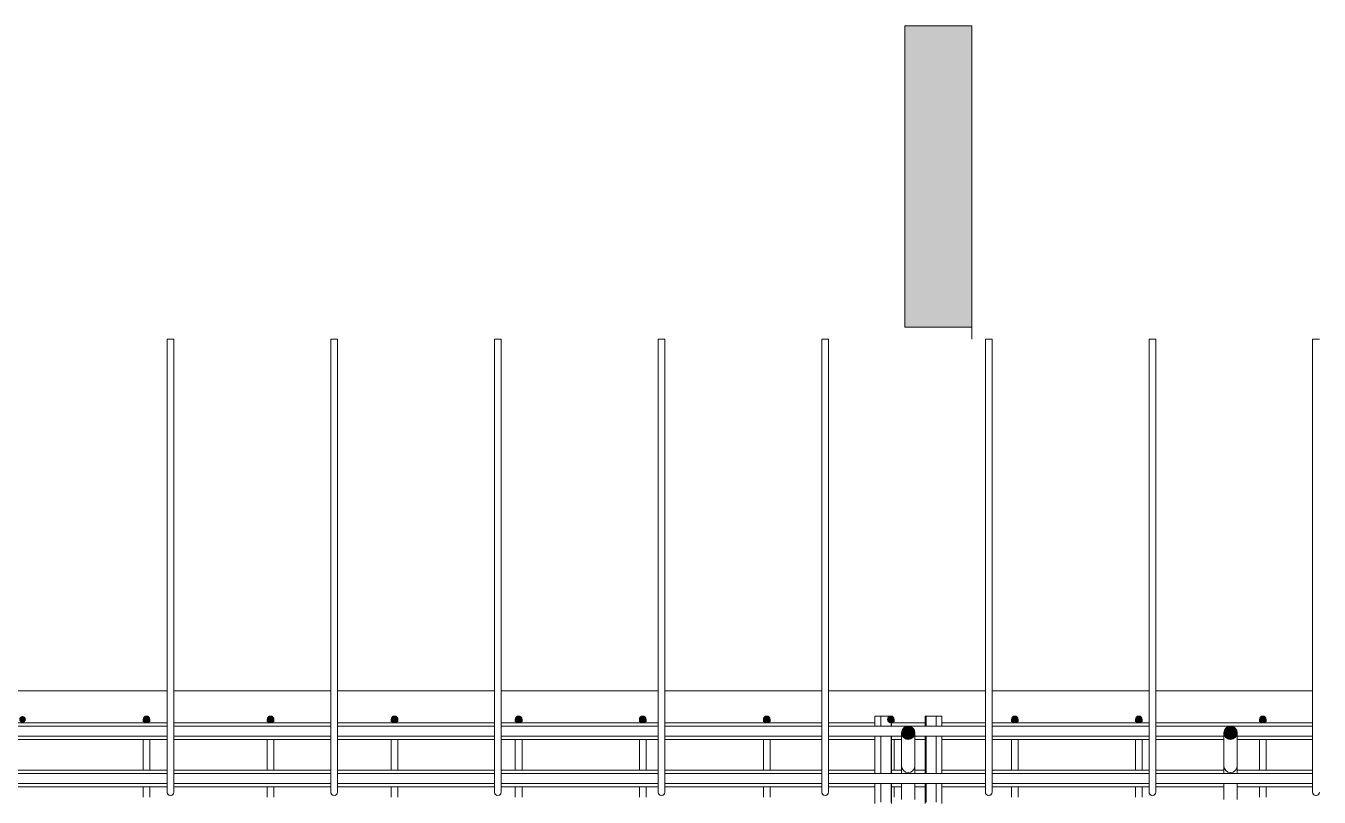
# Model space of a CAD drawing. Header units: millimetres. Extents: x 61914 to 85282, y 2378 to 28606.
# Drawn here: x 64829 to 66374, y 26974 to 27895 of the extents above; entities that cross this region are included whole.
import ezdxf

# ---------------------------------------------------------------- set-up
doc = ezdxf.new("R2010")
doc.units = ezdxf.units.MM
for name, color, linetype, lineweight in [('A-FLOR', 192, 'Continuous', 18), ('G-ANNO-SYMB', 111, 'Continuous', 9), ('S-RBAR', 171, 'Continuous', 18)]:
    doc.layers.add(name, color=color, linetype=linetype, lineweight=lineweight)

# ---------------------------------------------------------------- blocks, each defined once
blk = doc.blocks.new('Detail View - M_Section Tail - Filled Horizontal-14034-Elevation Top1')
at = {"layer": 'G-ANNO-SYMB'}
blk.add_hatch(color=256, dxfattribs=at).paths.add_polyline_path([(68881.6, 25830.5), (68881.6, 25750.5), (69241.6, 25750.5), (69241.6, 25830.5)])
for p, q in [((68881.6, 25830.5), (69241.6, 25830.5)), ((68881.6, 25750.5), (68881.6, 25830.5)), ((69241.6, 25830.5), (69241.6, 25750.5)), ((69241.6, 25750.5), (68881.6, 25750.5))]:
    blk.add_line(p, q, dxfattribs=at)

msp = doc.modelspace()

# ---------------------------------------------------------------- hatches: boundary and pattern name
at = {"layer": 'S-RBAR'}
h = msp.add_hatch(color=256, dxfattribs=at)
edge = h.paths.add_edge_path()
edge.add_arc((64824.86077, 27066.39395), 4, 0, 360)
h = msp.add_hatch(color=256, dxfattribs=at)
edge = h.paths.add_edge_path()
edge.add_arc((64973.04259, 27066.39395), 4, 0, 360)
for points in [[(64973.04259, 27062.39395), (64977.04259, 27066.39395), (64973.04259, 27070.39395), (64969.04259, 27066.39395)], [(65121.2244, 27062.39395), (65125.2244, 27066.39395), (65121.2244, 27070.39395), (65117.2244, 27066.39395)], [(65269.40622, 27062.39395), (65273.40622, 27066.39395), (65269.40622, 27070.39395), (65265.40622, 27066.39395)], [(65417.58804, 27062.39395), (65421.58804, 27066.39395), (65417.58804, 27070.39395), (65413.58804, 27066.39395)], [(65565.76986, 27062.39395), (65569.76986, 27066.39395), (65565.76986, 27070.39395), (65561.76986, 27066.39395), (65562.71495, 27065.44885)], [(65713.95168, 27062.39395), (65717.95168, 27066.39395), (65713.95168, 27070.39395), (65709.95168, 27066.39395)], [(65862.13349, 27062.39395), (65866.13349, 27066.39395), (65862.13349, 27070.39395), (65858.13349, 27066.39395)], [(66010.31531, 27062.39395), (66014.31531, 27066.39395), (66010.31531, 27070.39395), (66006.31531, 27066.39395)], [(66158.49713, 27062.39395), (66162.49713, 27066.39395), (66158.49713, 27070.39395), (66154.49713, 27066.39395)], [(66306.67895, 27062.39395), (66310.67895, 27066.39395), (66306.67895, 27070.39395), (66302.67895, 27066.39395)], [(65880.57045, 27042.78549), (65889.51472, 27045.69167), (65889.51472, 27055.09623), (65880.57045, 27058.0024), (65875.04259, 27050.39395)], [(65880.57045, 27042.78549), (65889.51472, 27045.69167), (65889.51472, 27055.09623), (65880.57045, 27058.0024), (65875.04259, 27050.39395)], [(66265.57045, 27042.78549), (66274.51472, 27045.69167), (66274.51472, 27055.09623), (66265.57045, 27058.0024), (66260.04259, 27050.39395)]]:
    msp.add_hatch(color=256, dxfattribs=at).paths.add_polyline_path(points)
h = msp.add_hatch(color=256, dxfattribs=at)
edge = h.paths.add_edge_path()
edge.add_arc((65121.2244, 27066.39395), 4, 0, 360)
h = msp.add_hatch(color=256, dxfattribs=at)
edge = h.paths.add_edge_path()
edge.add_arc((65269.40622, 27066.39395), 4, 0, 360)
h = msp.add_hatch(color=256, dxfattribs=at)
edge = h.paths.add_edge_path()
edge.add_arc((65417.58804, 27066.39395), 4, 0, 360)
h = msp.add_hatch(color=256, dxfattribs=at)
edge = h.paths.add_edge_path()
edge.add_arc((65565.76986, 27066.39395), 4, 0, 360)
h = msp.add_hatch(color=256, dxfattribs=at)
edge = h.paths.add_edge_path()
edge.add_arc((65713.95168, 27066.39395), 4, 0, 360)
h = msp.add_hatch(color=256, dxfattribs=at)
edge = h.paths.add_edge_path()
edge.add_arc((65862.13349, 27066.39395), 4, 0, 360)
h = msp.add_hatch(color=256, dxfattribs=at)
edge = h.paths.add_edge_path()
edge.add_arc((66010.31531, 27066.39395), 4, 0, 360)
h = msp.add_hatch(color=256, dxfattribs=at)
edge = h.paths.add_edge_path()
edge.add_arc((66158.49713, 27066.39395), 4, 0, 360)
h = msp.add_hatch(color=256, dxfattribs=at)
edge = h.paths.add_edge_path()
edge.add_arc((66306.67895, 27066.39395), 4, 0, 360)
h = msp.add_hatch(color=256, dxfattribs=at)
edge = h.paths.add_edge_path()
edge.add_arc((65883.04259, 27050.39395), 8, 0, 360)
h = msp.add_hatch(color=256, dxfattribs=at)
edge = h.paths.add_edge_path()
edge.add_arc((65883.04259, 27050.39395), 8, 0, 360)
h = msp.add_hatch(color=256, dxfattribs=at)
edge = h.paths.add_edge_path()
edge.add_arc((66268.04259, 27050.39395), 8, 0, 360)

# ---------------------------------------------------------------- linework, layer by layer
at = {"layer": 'A-FLOR'}
for p, q in [((64997.69628, 27100.39395), (64810.20017, 27100.39395)), ((65193.1924, 27100.39395), (65005.69628, 27100.39395)), ((65388.68851, 27100.39395), (65201.1924, 27100.39395)), ((65584.18462, 27100.39395), (65396.68851, 27100.39395)), ((65779.68074, 27100.39395), (65592.18462, 27100.39395)), ((65975.17685, 27100.39395), (65787.68074, 27100.39395)), ((66170.67296, 27100.39395), (65983.17685, 27100.39395)), ((66366.16907, 27100.39395), (66178.67296, 27100.39395))]:
    msp.add_line(p, q, dxfattribs=at)
at = {"layer": 'G-ANNO-SYMB'}
msp.add_line((65959.13859, 27520.66606), (65959.13859, 27534.6932), dxfattribs=at)
at = {"layer": 'S-RBAR'}
for p, q in [((64997.69628, 27520.39395), (64997.69628, 26999.39395)), ((64997.69628, 27520.39395), (65005.69628, 27520.39395)), ((65005.69628, 27520.39395), (65005.69628, 26999.39395)), ((65193.1924, 27520.39395), (65193.1924, 26999.39395)), ((65193.1924, 27520.39395), (65201.1924, 27520.39395)), ((65201.1924, 27520.39395), (65201.1924, 26999.39395)), ((65388.68851, 27520.39395), (65388.68851, 26999.39395)), ((65388.68851, 27520.39395), (65396.68851, 27520.39395)), ((65396.68851, 27520.39395), (65396.68851, 26999.39395)), ((65584.18462, 27520.39395), (65584.18462, 26999.39395)), ((65584.18462, 27520.39395), (65592.18462, 27520.39395)), ((65592.18462, 27520.39395), (65592.18462, 26999.39395)), ((65779.68074, 27520.39395), (65779.68074, 26999.39395)), ((65779.68074, 27520.39395), (65787.68074, 27520.39395)), ((65787.68074, 27520.39395), (65787.68074, 26999.39395)), ((65975.17685, 27520.39395), (65975.17685, 26999.39395)), ((65975.17685, 27520.39395), (65983.17685, 27520.39395)), ((65983.17685, 27520.39395), (65983.17685, 26999.39395)), ((66170.67296, 27520.39395), (66170.67296, 26999.39395)), ((66170.67296, 27520.39395), (66178.67296, 27520.39395)), ((66178.67296, 27520.39395), (66178.67296, 26999.39395)), ((66366.16907, 27520.39395), (66366.16907, 26999.39395)), ((66366.16907, 27520.39395), (66374.16907, 27520.39395)), ((64973.04259, 27070.39395), (64969.04259, 27066.39395)), ((64977.04259, 27066.39395), (64973.04259, 27070.39395)), ((65121.2244, 27070.39395), (65117.2244, 27066.39395)), ((65125.2244, 27066.39395), (65121.2244, 27070.39395)), ((65269.40622, 27070.39395), (65265.40622, 27066.39395)), ((65273.40622, 27066.39395), (65269.40622, 27070.39395)), ((65417.58804, 27070.39395), (65413.58804, 27066.39395)), ((65421.58804, 27066.39395), (65417.58804, 27070.39395)), ((65565.76986, 27070.39395), (65561.76986, 27066.39395)), ((65569.76986, 27066.39395), (65565.76986, 27070.39395)), ((65713.95168, 27070.39395), (65709.95168, 27066.39395)), ((65717.95168, 27066.39395), (65713.95168, 27070.39395)), ((65843.04259, 27070.39395), (65843.04259, 27058.39395)), ((65843.04259, 27070.39395), (65850.44756, 27070.39395)), ((65850.44756, 27070.39395), (65850.44756, 27058.39395)), ((65850.44756, 27070.39395), (65862.44756, 27070.39395)), ((65862.13349, 27070.39395), (65858.13349, 27066.39395)), ((65866.13349, 27066.39395), (65862.13349, 27070.39395)), ((65862.44756, 27070.39395), (65863.04259, 27070.39395)), ((65862.44756, 27070.39395), (65862.44756, 27058.39395)), ((65863.04259, 27070.39395), (65863.04259, 27058.39395)), ((65903.04259, 27070.39395), (65903.04259, 27058.39395)), ((65903.04259, 27070.39395), (65904.29414, 27070.39395)), ((65904.29414, 27070.39395), (65904.29414, 27058.39395)), ((65904.29414, 27070.39395), (65916.29414, 27070.39395)), ((65916.29414, 27070.39395), (65923.04259, 27070.39395)), ((65916.29414, 27070.39395), (65916.29414, 27058.39395)), ((65923.04259, 27070.39395), (65923.04259, 27058.39395)), ((66010.31531, 27070.39395), (66006.31531, 27066.39395)), ((66014.31531, 27066.39395), (66010.31531, 27070.39395)), ((66158.49713, 27070.39395), (66154.49713, 27066.39395)), ((66162.49713, 27066.39395), (66158.49713, 27070.39395)), ((66306.67895, 27070.39395), (66302.67895, 27066.39395)), ((66310.67895, 27066.39395), (66306.67895, 27070.39395)), ((64810.20017, 27062.39395), (64997.69628, 27062.39395)), ((64997.69628, 27058.39395), (64810.20017, 27058.39395)), ((64969.04259, 27066.39395), (64969.04259, 27063.58601)), ((64969.04259, 27066.39395), (64973.04259, 27062.39395)), ((64973.04259, 27062.39395), (64977.04259, 27066.39395)), ((64977.04259, 27066.39395), (64977.04259, 27063.58601)), ((65005.69628, 27062.39395), (65193.1924, 27062.39395)), ((65193.1924, 27058.39395), (65005.69628, 27058.39395)), ((65117.2244, 27066.39395), (65117.2244, 27063.58601)), ((65117.2244, 27066.39395), (65121.2244, 27062.39395)), ((65121.2244, 27062.39395), (65125.2244, 27066.39395)), ((65125.2244, 27066.39395), (65125.2244, 27063.58601)), ((65201.1924, 27062.39395), (65388.68851, 27062.39395)), ((65388.68851, 27058.39395), (65201.1924, 27058.39395)), ((65265.40622, 27066.39395), (65265.40622, 27063.58601)), ((65265.40622, 27066.39395), (65269.40622, 27062.39395)), ((65269.40622, 27062.39395), (65273.40622, 27066.39395)), ((65273.40622, 27066.39395), (65273.40622, 27063.58601)), ((65396.68851, 27062.39395), (65584.18462, 27062.39395)), ((65584.18462, 27058.39395), (65396.68851, 27058.39395)), ((65413.58804, 27066.39395), (65413.58804, 27063.58601)), ((65413.58804, 27066.39395), (65417.58804, 27062.39395)), ((65417.58804, 27062.39395), (65421.58804, 27066.39395)), ((65421.58804, 27066.39395), (65421.58804, 27063.58601)), ((65561.76986, 27066.39395), (65561.76986, 27063.58601)), ((65561.76986, 27066.39395), (65562.71495, 27065.44885)), ((65562.71495, 27065.44885), (65565.76986, 27062.39395)), ((65565.76986, 27062.39395), (65569.76986, 27066.39395)), ((65569.76986, 27066.39395), (65569.76986, 27063.58601)), ((65592.18462, 27062.39395), (65779.68074, 27062.39395)), ((65779.68074, 27058.39395), (65592.18462, 27058.39395)), ((65709.95168, 27066.39395), (65709.95168, 27063.58601)), ((65709.95168, 27066.39395), (65713.95168, 27062.39395)), ((65713.95168, 27062.39395), (65717.95168, 27066.39395)), ((65717.95168, 27066.39395), (65717.95168, 27063.58601)), ((65787.68074, 27062.39395), (65843.04259, 27062.39395)), ((65975.17685, 27058.39395), (65787.68074, 27058.39395)), ((65858.13349, 27066.39395), (65862.13349, 27062.39395)), ((65862.13349, 27062.39395), (65866.13349, 27066.39395)), ((65863.04259, 27062.39395), (65903.04259, 27062.39395)), ((65866.13349, 27066.39395), (65866.13349, 27063.58601)), ((65880.57045, 27058.0024), (65875.04259, 27050.39395)), ((65880.57045, 27058.0024), (65875.04259, 27050.39395)), ((65889.51472, 27055.09623), (65880.57045, 27058.0024)), ((65889.51472, 27055.09623), (65880.57045, 27058.0024)), ((65889.51472, 27045.69167), (65889.51472, 27055.09623)), ((65889.51472, 27045.69167), (65889.51472, 27055.09623)), ((65923.04259, 27062.39395), (65975.17685, 27062.39395)), ((65983.17685, 27062.39395), (66170.67296, 27062.39395)), ((66170.67296, 27058.39395), (65983.17685, 27058.39395)), ((66006.31531, 27066.39395), (66006.31531, 27063.58601)), ((66006.31531, 27066.39395), (66010.31531, 27062.39395)), ((66010.31531, 27062.39395), (66014.31531, 27066.39395)), ((66014.31531, 27066.39395), (66014.31531, 27063.58601)), ((66154.49713, 27066.39395), (66154.49713, 27063.58601)), ((66154.49713, 27066.39395), (66158.49713, 27062.39395)), ((66158.49713, 27062.39395), (66162.49713, 27066.39395)), ((66162.49713, 27066.39395), (66162.49713, 27063.58601)), ((66178.67296, 27062.39395), (66366.16907, 27062.39395)), ((66366.16907, 27058.39395), (66178.67296, 27058.39395)), ((66265.57045, 27058.0024), (66260.04259, 27050.39395)), ((66274.51472, 27055.09623), (66265.57045, 27058.0024)), ((66274.51472, 27045.69167), (66274.51472, 27055.09623)), ((66302.67895, 27066.39395), (66302.67895, 27063.58601)), ((66302.67895, 27066.39395), (66306.67895, 27062.39395)), ((66306.67895, 27062.39395), (66310.67895, 27066.39395)), ((66310.67895, 27066.39395), (66310.67895, 27063.58601)), ((64997.69628, 27046.39395), (64810.20017, 27046.39395)), ((64810.20017, 27042.39395), (64997.69628, 27042.39395)), ((64969.04259, 27042.39395), (64969.04259, 27005.89654)), ((64977.04259, 27042.39395), (64977.04259, 27005.89654)), ((64997.69628, 27046.39395), (64997.69628, 26999.39395)), ((65005.69628, 27046.39395), (65005.69628, 26999.39395)), ((65193.1924, 27046.39395), (65005.69628, 27046.39395)), ((65005.69628, 27042.39395), (65193.1924, 27042.39395)), ((65117.2244, 27042.39395), (65117.2244, 27005.89654)), ((65125.2244, 27042.39395), (65125.2244, 27005.89654)), ((65193.1924, 27046.39395), (65193.1924, 26999.39395)), ((65201.1924, 27046.39395), (65201.1924, 26999.39395)), ((65388.68851, 27046.39395), (65201.1924, 27046.39395)), ((65201.1924, 27042.39395), (65388.68851, 27042.39395)), ((65265.40622, 27042.39395), (65265.40622, 27005.89654)), ((65273.40622, 27042.39395), (65273.40622, 27005.89654)), ((65388.68851, 27046.39395), (65388.68851, 26999.39395)), ((65396.68851, 27046.39395), (65396.68851, 26999.39395)), ((65584.18462, 27046.39395), (65396.68851, 27046.39395)), ((65396.68851, 27042.39395), (65584.18462, 27042.39395)), ((65413.58804, 27042.39395), (65413.58804, 27005.89654)), ((65421.58804, 27042.39395), (65421.58804, 27005.89654)), ((65561.76986, 27042.39395), (65561.76986, 27005.89654)), ((65569.76986, 27042.39395), (65569.76986, 27005.89654)), ((65584.18462, 27046.39395), (65584.18462, 26999.39395)), ((65592.18462, 27046.39395), (65592.18462, 26999.39395)), ((65779.68074, 27046.39395), (65592.18462, 27046.39395)), ((65592.18462, 27042.39395), (65779.68074, 27042.39395)), ((65709.95168, 27042.39395), (65709.95168, 27005.89654)), ((65717.95168, 27042.39395), (65717.95168, 27005.89654)), ((65779.68074, 27046.39395), (65779.68074, 26999.39395)), ((65787.68074, 27046.39395), (65787.68074, 26999.39395)), ((65875.04259, 27046.39395), (65787.68074, 27046.39395)), ((65787.68074, 27042.39395), (65843.04259, 27042.39395)), ((65843.04259, 27046.39395), (65843.04259, 27001.89654)), ((65850.44756, 27046.39395), (65850.44756, 27001.89654)), ((65862.44756, 27046.39395), (65862.44756, 27001.89654)), ((65863.04259, 27046.39395), (65863.04259, 27001.89654)), ((65863.04259, 27042.39395), (65875.04259, 27042.39395)), ((65866.13349, 27042.39395), (65866.13349, 27005.89654)), ((65875.04259, 27050.39395), (65875.04259, 27044.87132)), ((65875.04259, 27050.39395), (65880.57045, 27042.78549)), ((65875.04259, 27050.39395), (65880.57045, 27042.78549)), ((65875.04259, 27044.87132), (65875.04259, 27016.38281)), ((65880.57045, 27042.78549), (65889.51472, 27045.69167)), ((65880.57045, 27042.78549), (65889.51472, 27045.69167)), ((65891.04259, 27050.39395), (65891.04259, 27044.87132)), ((65975.17685, 27046.39395), (65891.04259, 27046.39395)), ((65891.04259, 27044.87132), (65891.04259, 27016.38281)), ((65891.04259, 27042.39395), (65903.04259, 27042.39395)), ((65903.04259, 27046.39395), (65903.04259, 27001.89654)), ((65904.29414, 27046.39395), (65904.29414, 27001.89654)), ((65916.29414, 27046.39395), (65916.29414, 27001.89654)), ((65923.04259, 27046.39395), (65923.04259, 27001.89654)), ((65923.04259, 27042.39395), (65975.17685, 27042.39395)), ((65975.17685, 27046.39395), (65975.17685, 26999.39395)), ((65983.17685, 27046.39395), (65983.17685, 26999.39395)), ((66170.67296, 27046.39395), (65983.17685, 27046.39395)), ((65983.17685, 27042.39395), (66170.67296, 27042.39395)), ((66006.31531, 27042.39395), (66006.31531, 27005.89654)), ((66014.31531, 27042.39395), (66014.31531, 27005.89654)), ((66154.49713, 27042.39395), (66154.49713, 27005.89654)), ((66162.49713, 27042.39395), (66162.49713, 27005.89654)), ((66170.67296, 27046.39395), (66170.67296, 26999.39395)), ((66178.67296, 27046.39395), (66178.67296, 26999.39395)), ((66260.04259, 27046.39395), (66178.67296, 27046.39395)), ((66178.67296, 27042.39395), (66260.04259, 27042.39395)), ((66260.04259, 27050.39395), (66260.04259, 27044.87132)), ((66260.04259, 27050.39395), (66265.57045, 27042.78549)), ((66260.04259, 27044.87132), (66260.04259, 27016.38281)), ((66265.57045, 27042.78549), (66274.51472, 27045.69167)), ((66276.04259, 27050.39395), (66276.04259, 27044.87132)), ((66366.16907, 27046.39395), (66276.04259, 27046.39395)), ((66276.04259, 27044.87132), (66276.04259, 27016.38281)), ((66276.04259, 27042.39395), (66366.16907, 27042.39395)), ((66302.67895, 27042.39395), (66302.67895, 27005.89654)), ((66310.67895, 27042.39395), (66310.67895, 27005.89654)), ((66366.16907, 27046.39395), (66366.16907, 26999.39395)), ((65875.04259, 27010.86017), (65875.04259, 27016.38281)), ((65875.04259, 27010.86017), (65875.04259, 27002.64267)), ((65891.04259, 27010.86017), (65891.04259, 27016.38281)), ((65891.04259, 27010.86017), (65891.04259, 27002.64267)), ((66260.04259, 27010.86017), (66260.04259, 27016.38281)), ((66260.04259, 27010.86017), (66260.04259, 27002.64267)), ((66276.04259, 27010.86017), (66276.04259, 27016.38281)), ((66276.04259, 27010.86017), (66276.04259, 27002.64267)), ((64810.20017, 27005.89654), (64997.69628, 27005.89654)), ((64997.69628, 27001.89654), (64810.20017, 27001.89654)), ((64997.69628, 26985.25181), (64997.69628, 26999.39395)), ((65005.69628, 27005.89654), (65193.1924, 27005.89654)), ((65193.1924, 27001.89654), (65005.69628, 27001.89654)), ((65005.69628, 26979.39395), (65005.69628, 26999.39395)), ((65005.69628, 26979.39395), (65005.69628, 26999.39395)), ((65193.1924, 26985.25181), (65193.1924, 26999.39395)), ((65201.1924, 27005.89654), (65388.68851, 27005.89654)), ((65388.68851, 27001.89654), (65201.1924, 27001.89654)), ((65201.1924, 26979.39395), (65201.1924, 26999.39395)), ((65201.1924, 26979.39395), (65201.1924, 26999.39395)), ((65388.68851, 26985.25181), (65388.68851, 26999.39395)), ((65396.68851, 27005.89654), (65584.18462, 27005.89654)), ((65584.18462, 27001.89654), (65396.68851, 27001.89654)), ((65396.68851, 26979.39395), (65396.68851, 26999.39395)), ((65396.68851, 26979.39395), (65396.68851, 26999.39395)), ((65584.18462, 26985.25181), (65584.18462, 26999.39395)), ((65592.18462, 27005.89654), (65779.68074, 27005.89654)), ((65779.68074, 27001.89654), (65592.18462, 27001.89654)), ((65592.18462, 26979.39395), (65592.18462, 26999.39395)), ((65592.18462, 26979.39395), (65592.18462, 26999.39395)), ((65779.68074, 26985.25181), (65779.68074, 26999.39395)), ((65787.68074, 27005.89654), (65843.04259, 27005.89654)), ((65975.17685, 27001.89654), (65787.68074, 27001.89654)), ((65787.68074, 26979.39395), (65787.68074, 26999.39395)), ((65787.68074, 26979.39395), (65787.68074, 26999.39395)), ((65863.04259, 27005.89654), (65875.04259, 27005.89654)), ((65891.04259, 27005.89654), (65903.04259, 27005.89654)), ((65923.04259, 27005.89654), (65975.17685, 27005.89654)), ((65975.17685, 26985.25181), (65975.17685, 26999.39395)), ((65983.17685, 27005.89654), (66170.67296, 27005.89654)), ((66170.67296, 27001.89654), (65983.17685, 27001.89654)), ((65983.17685, 26979.39395), (65983.17685, 26999.39395)), ((65983.17685, 26979.39395), (65983.17685, 26999.39395)), ((66170.67296, 26985.25181), (66170.67296, 26999.39395)), ((66178.67296, 27005.89654), (66260.04259, 27005.89654)), ((66366.16907, 27001.89654), (66178.67296, 27001.89654)), ((66178.67296, 26979.39395), (66178.67296, 26999.39395)), ((66178.67296, 26979.39395), (66178.67296, 26999.39395)), ((66276.04259, 27005.89654), (66366.16907, 27005.89654)), ((66366.16907, 26985.25181), (66366.16907, 26999.39395)), ((64997.69628, 26989.89654), (64810.20017, 26989.89654)), ((64810.20017, 26985.89654), (64997.69628, 26985.89654)), ((64969.04259, 26985.89654), (64969.04259, 26973.55037)), ((64977.04259, 26985.89654), (64977.04259, 26973.55037)), ((64997.69628, 26979.39395), (64997.69628, 26985.25181)), ((64997.69628, 26979.39395), (64997.69628, 26985.25181)), ((65193.1924, 26989.89654), (65005.69628, 26989.89654)), ((65005.69628, 26985.89654), (65193.1924, 26985.89654)), ((65117.2244, 26985.89654), (65117.2244, 26973.55037)), ((65125.2244, 26985.89654), (65125.2244, 26973.55037)), ((65193.1924, 26979.39395), (65193.1924, 26985.25181)), ((65193.1924, 26979.39395), (65193.1924, 26985.25181)), ((65388.68851, 26989.89654), (65201.1924, 26989.89654)), ((65201.1924, 26985.89654), (65388.68851, 26985.89654)), ((65265.40622, 26985.89654), (65265.40622, 26973.55037)), ((65273.40622, 26985.89654), (65273.40622, 26973.55037)), ((65388.68851, 26979.39395), (65388.68851, 26985.25181)), ((65388.68851, 26979.39395), (65388.68851, 26985.25181)), ((65584.18462, 26989.89654), (65396.68851, 26989.89654)), ((65396.68851, 26985.89654), (65584.18462, 26985.89654)), ((65413.58804, 26985.89654), (65413.58804, 26973.55037)), ((65421.58804, 26985.89654), (65421.58804, 26973.55037)), ((65561.76986, 26985.89654), (65561.76986, 26973.55037)), ((65569.76986, 26985.89654), (65569.76986, 26973.55037)), ((65584.18462, 26979.39395), (65584.18462, 26985.25181)), ((65584.18462, 26979.39395), (65584.18462, 26985.25181)), ((65779.68074, 26989.89654), (65592.18462, 26989.89654)), ((65592.18462, 26985.89654), (65779.68074, 26985.89654)), ((65709.95168, 26985.89654), (65709.95168, 26973.55037)), ((65717.95168, 26985.89654), (65717.95168, 26973.55037)), ((65779.68074, 26979.39395), (65779.68074, 26985.25181)), ((65779.68074, 26979.39395), (65779.68074, 26985.25181)), ((65975.17685, 26989.89654), (65787.68074, 26989.89654)), ((65787.68074, 26985.89654), (65843.04259, 26985.89654)), ((65843.04259, 26989.89654), (65843.04259, 26973.98577)), ((65850.44756, 26989.89654), (65850.44756, 26976.68907)), ((65850.44756, 26976.68907), (65850.44756, 26967.42188)), ((65862.44756, 26989.89654), (65862.44756, 26976.68907)), ((65862.44756, 26976.68907), (65862.44756, 26967.42188)), ((65863.04259, 26989.89654), (65863.04259, 26973.98577)), ((65863.04259, 26985.89654), (65875.04259, 26985.89654)), ((65866.13349, 26985.89654), (65866.13349, 26973.55037)), ((65875.04259, 26989.97999), (65875.04259, 26970.86017)), ((65891.04259, 26989.97999), (65891.04259, 26970.86017)), ((65891.04259, 26985.89654), (65903.04259, 26985.89654)), ((65903.04259, 26989.89654), (65903.04259, 26973.98577)), ((65904.29414, 26989.89654), (65904.29414, 26976.68907)), ((65904.29414, 26976.68907), (65904.29414, 26967.42188)), ((65916.29414, 26989.89654), (65916.29414, 26976.68907)), ((65916.29414, 26976.68907), (65916.29414, 26967.42188)), ((65923.04259, 26989.89654), (65923.04259, 26973.98577)), ((65923.04259, 26985.89654), (65975.17685, 26985.89654)), ((65975.17685, 26979.39395), (65975.17685, 26985.25181)), ((65975.17685, 26979.39395), (65975.17685, 26985.25181)), ((66170.67296, 26989.89654), (65983.17685, 26989.89654)), ((65983.17685, 26985.89654), (66170.67296, 26985.89654)), ((66006.31531, 26985.89654), (66006.31531, 26973.55037)), ((66014.31531, 26985.89654), (66014.31531, 26973.55037)), ((66154.49713, 26985.89654), (66154.49713, 26973.55037)), ((66162.49713, 26985.89654), (66162.49713, 26973.55037)), ((66170.67296, 26979.39395), (66170.67296, 26985.25181)), ((66170.67296, 26979.39395), (66170.67296, 26985.25181)), ((66366.16907, 26989.89654), (66178.67296, 26989.89654)), ((66178.67296, 26985.89654), (66260.04259, 26985.89654)), ((66260.04259, 26989.97999), (66260.04259, 26970.86017)), ((66276.04259, 26989.97999), (66276.04259, 26970.86017)), ((66276.04259, 26985.89654), (66366.16907, 26985.89654)), ((66302.67895, 26985.89654), (66302.67895, 26973.55037)), ((66310.67895, 26985.89654), (66310.67895, 26973.55037)), ((66366.16907, 26979.39395), (66366.16907, 26985.25181)), ((66366.16907, 26979.39395), (66366.16907, 26985.25181)), ((65843.04259, 26965.87702), (65843.04259, 26973.98577)), ((65863.04259, 26965.87702), (65863.04259, 26973.98577)), ((65903.04259, 26965.87702), (65903.04259, 26973.98577)), ((65923.04259, 26965.87702), (65923.04259, 26973.98577))]:
    msp.add_line(p, q, dxfattribs=at)
for centre, radius in [((64973.04259, 27066.39395), 4), ((65121.2244, 27066.39395), 4), ((65269.40622, 27066.39395), 4), ((65417.58804, 27066.39395), 4), ((65565.76986, 27066.39395), 4), ((65713.95168, 27066.39395), 4), ((65862.13349, 27066.39395), 4), ((66010.31531, 27066.39395), 4), ((66158.49713, 27066.39395), 4), ((66306.67895, 27066.39395), 4), ((65883.04259, 27050.39395), 8), ((65883.04259, 27050.39395), 8), ((66268.04259, 27050.39395), 8)]:
    msp.add_circle(centre, radius, dxfattribs=at)
for centre, radius, start, end in [((64973.04259, 27066.39395), 4, 0, 180), ((65121.2244, 27066.39395), 4, 0, 180), ((65269.40622, 27066.39395), 4, 0, 180), ((65417.58804, 27066.39395), 4, 0, 180), ((65565.76986, 27066.39395), 4, 0, 180), ((65713.95168, 27066.39395), 4, 0, 180), ((65862.13349, 27066.39395), 4, 0, 75), ((66010.31531, 27066.39395), 4, 0, 180), ((66158.49713, 27066.39395), 4, 0, 180), ((66306.67895, 27066.39395), 4, 0, 180), ((65883.04259, 27050.39395), 8, 0, 180), ((66268.04259, 27050.39395), 8, 0, 180), ((65883.04259, 27010.86017), 8, 180, 360), ((66268.04259, 27010.86017), 8, 180, 360), ((65001.69628, 26979.39395), 4, 180, 0), ((65001.69628, 26979.39395), 4, 180, 195), ((65001.69628, 26979.39395), 4, 180, 0), ((65001.69628, 26979.39395), 4, 210, 255), ((65001.69628, 26979.39395), 4, 285, 330), ((65197.1924, 26979.39395), 4, 180, 0), ((65197.1924, 26979.39395), 4, 180, 195), ((65197.1924, 26979.39395), 4, 180, 0), ((65197.1924, 26979.39395), 4, 210, 255), ((65197.1924, 26979.39395), 4, 285, 330), ((65392.68851, 26979.39395), 4, 180, 0), ((65392.68851, 26979.39395), 4, 180, 195), ((65392.68851, 26979.39395), 4, 180, 0), ((65392.68851, 26979.39395), 4, 210, 255), ((65392.68851, 26979.39395), 4, 285, 330), ((65588.18462, 26979.39395), 4, 180, 0), ((65588.18462, 26979.39395), 4, 180, 195), ((65588.18462, 26979.39395), 4, 180, 0), ((65588.18462, 26979.39395), 4, 210, 255), ((65588.18462, 26979.39395), 4, 285, 330), ((65783.68074, 26979.39395), 4, 180, 0), ((65783.68074, 26979.39395), 4, 180, 195), ((65783.68074, 26979.39395), 4, 180, 0), ((65783.68074, 26979.39395), 4, 210, 255), ((65783.68074, 26979.39395), 4, 285, 330), ((65979.17685, 26979.39395), 4, 180, 0), ((65979.17685, 26979.39395), 4, 180, 195), ((65979.17685, 26979.39395), 4, 180, 0), ((65979.17685, 26979.39395), 4, 210, 255), ((65979.17685, 26979.39395), 4, 285, 330), ((66174.67296, 26979.39395), 4, 180, 0), ((66174.67296, 26979.39395), 4, 180, 195), ((66174.67296, 26979.39395), 4, 180, 0), ((66174.67296, 26979.39395), 4, 210, 255), ((66174.67296, 26979.39395), 4, 285, 330), ((66370.16907, 26979.39395), 4, 180, 0), ((66370.16907, 26979.39395), 4, 180, 195), ((66370.16907, 26979.39395), 4, 180, 0), ((66370.16907, 26979.39395), 4, 210, 255), ((66370.16907, 26979.39395), 4, 285, 330)]:
    msp.add_arc(centre, radius, start, end, dxfattribs=at)

# ---------------------------------------------------------------- block references
at = {"layer": 'G-ANNO-SYMB', "rotation": 89.9999999999998}
msp.add_blockref('Detail View - M_Section Tail - Filled Horizontal-14034-Elevation Top1', (91709.63653, -41346.91472), dxfattribs=at)

doc.saveas('drawing.dxf')
